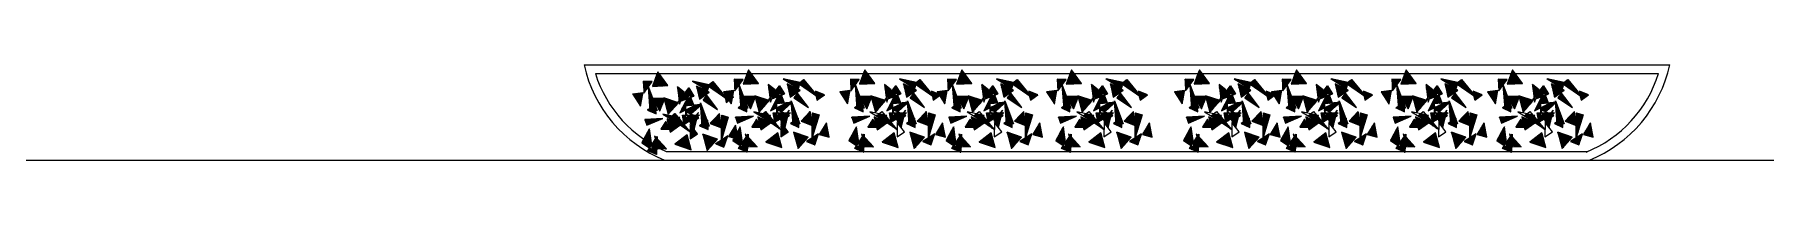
# Model space of a CAD drawing. Header units: millimetres. Extents: x 470 to 592, y 144 to 194.
# Drawn here: x 551.85 to 571.87, y 152.43 to 153.53 of the extents above; entities that cross this region are included whole.
import ezdxf

# ---------------------------------------------------------------- set-up
doc = ezdxf.new("R2010")
doc.units = ezdxf.units.MM
for name, color, linetype in [('PAREDE', 7, 'Continuous'), ('PORTA', 3, 'Continuous'), ('VEGET', 3, 'Continuous')]:
    doc.layers.add(name, color=color, linetype=linetype)
pattern_1 = [(45, (113.5061227, -592.813931), (-0.0008838834765, 0.0008838834765), [])]
pattern_2 = [(45, (114.5570466, -592.7891398), (-0.0008838834765, 0.0008838834765), [])]

# ---------------------------------------------------------------- blocks, each defined once
blk = doc.blocks.new('VGARB__2')
for points in [[(-39.6, 28.1), (-25.7, 37.1), (-35.2, 41)], [(-10.8, 26.1), (-15.9, 45), (-27.6, 31.8)], [(21.4, 37.7), (2.8, 44), (7.4, 26.9)], [(45.1, 28), (41.3, 42.6), (31.3, 43.1)], [(52.9, 45.1), (41.9, 28.6), (42.8, 49.5)], [(50.9, 19.9), (59.7, 36), (47.6, 44.1)], [(-48.7, 15.5), (-40.5, 28.8), (-51.9, 31.8)], [(-40.2, 6.2), (-32.3, 32.4), (-32.6, 3.9)], [(-7, 16.3), (-16.9, 20.7), (-16.4, 10)], [(-5.7, 0.9), (4.3, 12.2), (-0.8, 20.8)], [(3.8, 14.9), (4, 31.4), (-4.6, 25.7)], [(21.6, 2.2), (4.2, 23.3), (27.7, 7.2)], [(30.5, 8.4), (27.1, 23.6), (15.8, 15.5)], [(26.4, 20.6), (32, 11.3), (37.7, 20.3)], [(-30.1, 2.2), (-19.4, 13.5), (-32.3, 18.5)], [(-10.2, 17.2), (-8.1, -10.1), (-18.1, 16.6)], [(-9.2, -8.4), (9.1, -6.7), (9.1, 7.9)], [(12.9, 3.9), (-7, 3.9), (10.9, 14.8)], [(9.2, 0.3), (2.7, 14.4), (-6.2, 6.6)], [(15.9, 1.5), (-0.6, -6.7), (4.7, -20.3)], [(17.6, 13.6), (15.8, 6.8), (35.4, 2.7)], [(34.2, -16), (29.1, 3), (17.4, -10.3)], [(56.4, 9), (54.1, 15.6), (35.6, 7.7)], [(53.2, -1.8), (43.3, 2.6), (43.9, -8.1)], [(-36, -21.4), (-37.8, -10.7), (-46.4, -17)], [(-22.4, -34.8), (-39.8, -13.7), (-16.3, -29.7)], [(-15.3, -19), (-11.1, -13.4), (-27.9, -2.4)], [(-3.5, -29.6), (-6.9, -14.4), (-18.3, -22.4)], [(-0.3, -18), (18.2, -10.8), (5.5, -27.4)], [(16, -8.5), (10.7, -22.6), (18.5, -28.8)], [(39.1, -0.8), (33.2, -15.2), (47.1, -15.2)], [(50, -0.9), (52.2, -28.2), (42.1, -1.5)], [(61.3, -6.4), (58.5, -21.8), (70.2, -20.4)], [(-16.4, -24.4), (-18.3, -31.1), (1.3, -35.3)], [(29.8, -30.1), (41.4, -45.9), (47.5, -29.3)], [(57.3, -21.5), (47.7, -34.9), (57.9, -35.1)]]:
    blk.add_lwpolyline(points, close=True)

msp = doc.modelspace()

# ---------------------------------------------------------------- hatches: boundary and pattern name
at = {"layer": 'PORTA'}
h = msp.add_hatch(dxfattribs=at)
h.set_pattern_fill('ANSI31', color=256, scale=0.01, style=0)
h.set_pattern_definition(pattern_1)
h.paths.add_polyline_path([(559.072, 153.428), (559.052, 153.428), (558.998, 153.28), (559.175, 153.288)])
h.paths.add_polyline_path([(558.996, 153.336), (558.893, 153.339), (558.899, 153.203)])
h.paths.add_polyline_path([(558.888, 153.205), (558.771, 153.192), (558.86, 153.052)])
h.paths.add_polyline_path([(558.951, 153.269), (558.97, 153.025), (559.028, 153.064)])
h.paths.add_polyline_path([(559.035, 153.046), (559.028, 153.064), (558.97, 153.025), (558.972, 152.996), (559.037, 153.001)])
h.paths.add_polyline_path([(559.037, 153.001), (558.972, 152.996), (558.97, 153.025), (558.94, 153.006), (559.039, 152.962)])
h.paths.add_polyline_path([(559.136, 153.128), (559.133, 153.139), (559.001, 153.139), (559.081, 152.995)])
h.paths.add_polyline_path([(559.298, 153.09), (559.131, 153.147), (559.133, 153.139), (559.14, 153.139), (559.136, 153.128), (559.181, 152.958)])
h.paths.add_polyline_path([(559.366, 153.213), (559.287, 153.275), (559.307, 153.117), (559.351, 153.175)])
h.paths.add_polyline_path([(559.426, 153.19), (559.44, 153.153), (559.476, 153.167), (559.418, 153.262), (559.351, 153.175), (559.327, 153.109), (559.399, 153.137)])
h.paths.add_polyline_path([(559.44, 153.153), (559.399, 153.137), (559.314, 152.972), (559.382, 153.006), (559.382, 153.055), (559.475, 153.063)])
h.paths.add_polyline_path([(559.555, 153.062), (559.554, 153.07), (559.475, 153.063), (559.479, 153.054), (559.382, 153.006), (559.382, 152.984), (559.44, 152.96)])
h.paths.add_polyline_path([(559.494, 152.938), (559.469, 152.948), (559.426, 152.948), (559.406, 152.93), (559.429, 152.879), (559.457, 152.896)])
h.paths.add_polyline_path([(559.51, 152.9), (559.446, 152.843), (559.434, 152.87), (559.429, 152.865), (559.479, 152.781), (559.48, 152.78)])
h.paths.add_polyline_path([(559.51, 152.9), (559.517, 152.928), (559.513, 152.93), (559.457, 152.896), (559.434, 152.87), (559.446, 152.843)])
h.paths.add_polyline_path([(559.406, 152.93), (559.382, 152.908), (559.382, 152.948), (559.344, 152.948), (559.363, 152.839), (559.429, 152.879)])
h.paths.add_polyline_path([(559.31, 152.901), (559.291, 152.924), (559.224, 152.938), (559.195, 152.915), (559.218, 152.899), (559.296, 152.852)])
h.paths.add_polyline_path([(559.31, 152.901), (559.296, 152.852), (559.218, 152.899), (559.431, 152.755)])
h.paths.add_polyline_path([(559.399, 152.719), (559.259, 152.61), (559.445, 152.548)])
h.paths.add_polyline_path([(559.167, 152.903), (559.186, 152.818), (559.208, 152.782), (559.195, 152.782), (559.201, 152.752), (559.315, 152.832)])
h.paths.add_polyline_path([(559.186, 152.818), (559.152, 152.874), (559.095, 152.784), (559.195, 152.782)])
h.paths.add_polyline_path([(559.116, 152.91), (558.909, 152.898), (558.932, 152.832)])
h.paths.add_polyline_path([(558.963, 152.789), (558.898, 152.67, 0.018275), (558.988, 152.613)])
h.paths.add_polyline_path([(558.988, 152.613, -0.018275), (558.898, 152.67), (558.875, 152.627), (558.964, 152.568), (558.989, 152.605)])
h.paths.add_polyline_path([(559.048, 152.579, -0.011023), (558.992, 152.61), (558.989, 152.605), (558.997, 152.546), (558.964, 152.568), (558.943, 152.536), (559.045, 152.492)])
h.paths.add_polyline_path([(559.052, 152.674), (559.049, 152.602), (559.056, 152.575, 0.005803), (559.086, 152.56), (559.159, 152.556)])
h.paths.add_polyline_path([(559.032, 152.669), (558.992, 152.61, 0.011023), (559.048, 152.579), (559.049, 152.602)])
h.paths.add_polyline_path([(559.052, 152.674), (559.042, 152.685), (559.032, 152.669), (559.049, 152.602)])
h.paths.add_polyline_path([(559.748, 152.67), (559.581, 152.726), (559.631, 152.537)])
h.paths.add_polyline_path([(559.868, 152.706), (559.73, 152.617), (559.824, 152.577)])
h.paths.add_polyline_path([(559.96, 152.832), (559.878, 152.7), (559.992, 152.67)])
h.paths.add_polyline_path([(559.875, 152.925), (559.799, 152.948), (559.796, 152.663)])
h.paths.add_polyline_path([(559.774, 152.965), (559.666, 152.853), (559.796, 152.803)])
h.paths.add_polyline_path([(559.637, 152.864), (559.63, 152.883), (559.572, 152.844), (559.574, 152.815), (559.64, 152.82)])
h.paths.add_polyline_path([(559.64, 152.82), (559.574, 152.815), (559.572, 152.844), (559.542, 152.824), (559.641, 152.781)])
h.paths.add_polyline_path([(559.561, 153.067), (559.555, 153.062), (559.572, 152.844), (559.63, 152.883)])
h.paths.add_polyline_path([(559.625, 153.177), (559.583, 153.121), (559.751, 153.011)])
h.paths.add_polyline_path([(559.655, 153.211), (559.507, 153.283), (559.542, 153.131)])
h.paths.add_polyline_path([(559.635, 153.285), (559.653, 153.299), (559.459, 153.34), (559.636, 153.231), (559.649, 153.276)])
h.paths.add_polyline_path([(559.697, 153.335), (559.653, 153.299), (559.655, 153.299), (559.649, 153.276), (559.842, 153.144), (559.839, 153.163)])
h.paths.add_polyline_path([(559.832, 153.201), (559.839, 153.163), (559.871, 153.124), (559.842, 153.144), (559.851, 153.094), (559.937, 153.158)])
h = msp.add_hatch(dxfattribs=at)
h.set_pattern_fill('ANSI31', color=256, scale=0.01, style=0)
h.set_pattern_definition(pattern_2)
h.paths.add_polyline_path([(560.123, 153.452), (560.103, 153.452), (560.049, 153.305), (560.225, 153.313)])
h.paths.add_polyline_path([(560.047, 153.361), (559.944, 153.364), (559.95, 153.227)])
h.paths.add_polyline_path([(559.939, 153.23), (559.822, 153.217), (559.91, 153.077)])
h.paths.add_polyline_path([(560.002, 153.294), (560.021, 153.05), (560.079, 153.089)])
h.paths.add_polyline_path([(560.086, 153.07), (560.079, 153.089), (560.021, 153.05), (560.023, 153.021), (560.088, 153.026)])
h.paths.add_polyline_path([(560.088, 153.026), (560.023, 153.021), (560.021, 153.05), (559.991, 153.03), (560.09, 152.987)])
h.paths.add_polyline_path([(560.187, 153.153), (560.184, 153.164), (560.052, 153.164), (560.132, 153.02)])
h.paths.add_polyline_path([(560.349, 153.115), (560.182, 153.172), (560.184, 153.164), (560.191, 153.164), (560.187, 153.153), (560.232, 152.982)])
h.paths.add_polyline_path([(560.417, 153.238), (560.338, 153.3), (560.358, 153.142), (560.402, 153.199)])
h.paths.add_polyline_path([(560.477, 153.215), (560.491, 153.178), (560.526, 153.192), (560.469, 153.287), (560.402, 153.199), (560.378, 153.134), (560.45, 153.162)])
h.paths.add_polyline_path([(560.491, 153.178), (560.45, 153.162), (560.365, 152.997), (560.433, 153.031), (560.433, 153.08), (560.526, 153.088)])
h.paths.add_polyline_path([(560.606, 153.087), (560.605, 153.095), (560.526, 153.088), (560.53, 153.079), (560.433, 153.031), (560.433, 153.009), (560.491, 152.985)])
h.paths.add_polyline_path([(560.545, 152.963), (560.52, 152.973), (560.477, 152.973), (560.457, 152.955), (560.48, 152.904), (560.508, 152.921)])
h.paths.add_polyline_path([(560.561, 152.925), (560.497, 152.868), (560.485, 152.895), (560.48, 152.89), (560.53, 152.806), (560.531, 152.804)])
h.paths.add_polyline_path([(560.561, 152.925), (560.568, 152.953), (560.564, 152.955), (560.508, 152.921), (560.485, 152.895), (560.497, 152.868)])
h.paths.add_polyline_path([(560.457, 152.955), (560.433, 152.933), (560.433, 152.973), (560.395, 152.973), (560.414, 152.864), (560.48, 152.904)])
h.paths.add_polyline_path([(560.361, 152.926), (560.342, 152.949), (560.275, 152.963), (560.246, 152.94), (560.269, 152.924), (560.347, 152.876)])
h.paths.add_polyline_path([(560.361, 152.926), (560.347, 152.876), (560.269, 152.924), (560.482, 152.779)])
h.paths.add_polyline_path([(560.45, 152.743), (560.31, 152.635), (560.496, 152.572)])
h.paths.add_polyline_path([(560.218, 152.928), (560.237, 152.843), (560.259, 152.806), (560.246, 152.807), (560.252, 152.777), (560.366, 152.857)])
h.paths.add_polyline_path([(560.237, 152.843), (560.203, 152.899), (560.146, 152.809), (560.246, 152.807)])
h.paths.add_polyline_path([(560.167, 152.935), (559.959, 152.922), (559.983, 152.857)])
h.paths.add_polyline_path([(560.014, 152.813), (559.949, 152.694, 0.018275), (560.039, 152.638)])
h.paths.add_polyline_path([(560.039, 152.638, -0.018275), (559.949, 152.694), (559.926, 152.652), (560.015, 152.593), (560.04, 152.63)])
h.paths.add_polyline_path([(560.099, 152.604, -0.011023), (560.043, 152.635), (560.04, 152.63), (560.048, 152.571), (560.015, 152.593), (559.994, 152.561), (560.095, 152.517)])
h.paths.add_polyline_path([(560.103, 152.699), (560.1, 152.626), (560.107, 152.6, 0.005803), (560.137, 152.585), (560.21, 152.581)])
h.paths.add_polyline_path([(560.082, 152.694), (560.043, 152.635, 0.011023), (560.099, 152.604), (560.1, 152.626)])
h.paths.add_polyline_path([(560.103, 152.699), (560.093, 152.71), (560.082, 152.694), (560.1, 152.626)])
h.paths.add_polyline_path([(560.799, 152.694), (560.631, 152.751), (560.682, 152.562)])
h.paths.add_polyline_path([(560.919, 152.731), (560.781, 152.642), (560.875, 152.602)])
h.paths.add_polyline_path([(561.011, 152.857), (560.929, 152.724), (561.043, 152.694)])
h.paths.add_polyline_path([(560.926, 152.95), (560.85, 152.973), (560.847, 152.688)])
h.paths.add_polyline_path([(560.824, 152.99), (560.717, 152.877), (560.847, 152.827)])
h.paths.add_polyline_path([(560.688, 152.889), (560.681, 152.908), (560.623, 152.869), (560.625, 152.84), (560.69, 152.845)])
h.paths.add_polyline_path([(560.69, 152.845), (560.625, 152.84), (560.623, 152.869), (560.593, 152.849), (560.692, 152.805)])
h.paths.add_polyline_path([(560.612, 153.092), (560.606, 153.087), (560.623, 152.869), (560.681, 152.908)])
h.paths.add_polyline_path([(560.676, 153.202), (560.634, 153.146), (560.802, 153.036)])
h.paths.add_polyline_path([(560.706, 153.236), (560.558, 153.308), (560.593, 153.156)])
h.paths.add_polyline_path([(560.686, 153.31), (560.704, 153.324), (560.51, 153.365), (560.687, 153.256), (560.7, 153.301)])
h.paths.add_polyline_path([(560.748, 153.36), (560.704, 153.324), (560.706, 153.323), (560.7, 153.301), (560.893, 153.169), (560.89, 153.188)])
h.paths.add_polyline_path([(560.883, 153.226), (560.89, 153.188), (560.922, 153.149), (560.893, 153.169), (560.902, 153.119), (560.988, 153.182)])
h = msp.add_hatch(dxfattribs=at)
h.set_pattern_fill('ANSI31', color=256, scale=0.01, style=0)
h.set_pattern_definition([(45, (115.9008189, -592.7891398), (-0.0008838834765, 0.0008838834765), [])])
h.paths.add_polyline_path([(561.467, 153.452), (561.446, 153.452), (561.392, 153.305), (561.569, 153.313)])
h.paths.add_polyline_path([(561.39, 153.361), (561.288, 153.364), (561.294, 153.227)])
h.paths.add_polyline_path([(561.282, 153.23), (561.165, 153.217), (561.254, 153.077)])
h.paths.add_polyline_path([(561.345, 153.294), (561.365, 153.05), (561.423, 153.089)])
h.paths.add_polyline_path([(561.43, 153.07), (561.423, 153.089), (561.365, 153.05), (561.367, 153.021), (561.432, 153.026)])
h.paths.add_polyline_path([(561.432, 153.026), (561.367, 153.021), (561.365, 153.05), (561.335, 153.03), (561.434, 152.987)])
h.paths.add_polyline_path([(561.53, 153.153), (561.528, 153.164), (561.396, 153.164), (561.476, 153.02)])
h.paths.add_polyline_path([(561.693, 153.115), (561.525, 153.172), (561.528, 153.164), (561.535, 153.164), (561.53, 153.153), (561.576, 152.982)])
h.paths.add_polyline_path([(561.76, 153.238), (561.682, 153.3), (561.702, 153.142), (561.746, 153.199)])
h.paths.add_polyline_path([(561.821, 153.215), (561.835, 153.178), (561.87, 153.192), (561.813, 153.287), (561.746, 153.199), (561.722, 153.134), (561.793, 153.162)])
h.paths.add_polyline_path([(561.835, 153.178), (561.793, 153.162), (561.709, 152.997), (561.776, 153.031), (561.776, 153.08), (561.87, 153.088)])
h.paths.add_polyline_path([(561.95, 153.087), (561.949, 153.095), (561.87, 153.088), (561.874, 153.079), (561.776, 153.031), (561.776, 153.009), (561.835, 152.985)])
h.paths.add_polyline_path([(561.889, 152.963), (561.864, 152.973), (561.821, 152.973), (561.801, 152.955), (561.824, 152.904), (561.852, 152.921)])
h.paths.add_polyline_path([(561.905, 152.925), (561.841, 152.868), (561.828, 152.895), (561.824, 152.89), (561.874, 152.806), (561.875, 152.804)])
h.paths.add_polyline_path([(561.905, 152.925), (561.912, 152.953), (561.908, 152.955), (561.852, 152.921), (561.828, 152.895), (561.841, 152.868)])
h.paths.add_polyline_path([(561.801, 152.955), (561.776, 152.933), (561.776, 152.973), (561.738, 152.973), (561.758, 152.864), (561.824, 152.904)])
h.paths.add_polyline_path([(561.705, 152.926), (561.686, 152.949), (561.618, 152.963), (561.59, 152.94), (561.613, 152.924), (561.691, 152.876)])
h.paths.add_polyline_path([(561.705, 152.926), (561.691, 152.876), (561.613, 152.924), (561.826, 152.779)])
h.paths.add_polyline_path([(561.794, 152.743), (561.653, 152.635), (561.839, 152.572)])
h.paths.add_polyline_path([(561.562, 152.928), (561.581, 152.843), (561.603, 152.806), (561.589, 152.807), (561.596, 152.777), (561.71, 152.857)])
h.paths.add_polyline_path([(561.581, 152.843), (561.547, 152.899), (561.49, 152.809), (561.589, 152.807)])
h.paths.add_polyline_path([(561.511, 152.935), (561.303, 152.922), (561.327, 152.857)])
h.paths.add_polyline_path([(561.358, 152.813), (561.293, 152.694, 0.018275), (561.382, 152.638)])
h.paths.add_polyline_path([(561.382, 152.638, -0.018275), (561.293, 152.694), (561.27, 152.652), (561.359, 152.593), (561.384, 152.63)])
h.paths.add_polyline_path([(561.443, 152.604, -0.011023), (561.387, 152.635), (561.384, 152.63), (561.392, 152.571), (561.359, 152.593), (561.338, 152.561), (561.439, 152.517)])
h.paths.add_polyline_path([(561.447, 152.699), (561.444, 152.626), (561.451, 152.6, 0.005803), (561.481, 152.585), (561.554, 152.581)])
h.paths.add_polyline_path([(561.426, 152.694), (561.387, 152.635, 0.011023), (561.443, 152.604), (561.444, 152.626)])
h.paths.add_polyline_path([(561.447, 152.699), (561.437, 152.71), (561.426, 152.694), (561.444, 152.626)])
h.paths.add_polyline_path([(562.143, 152.694), (561.975, 152.751), (562.026, 152.562)])
h.paths.add_polyline_path([(562.263, 152.731), (562.124, 152.642), (562.219, 152.602)])
h.paths.add_polyline_path([(562.354, 152.857), (562.273, 152.724), (562.387, 152.694)])
h.paths.add_polyline_path([(562.27, 152.95), (562.194, 152.973), (562.191, 152.688)])
h.paths.add_polyline_path([(562.168, 152.99), (562.061, 152.877), (562.191, 152.827)])
h.paths.add_polyline_path([(562.032, 152.889), (562.025, 152.908), (561.967, 152.869), (561.969, 152.84), (562.034, 152.845)])
h.paths.add_polyline_path([(562.034, 152.845), (561.969, 152.84), (561.967, 152.869), (561.937, 152.849), (562.036, 152.805)])
h.paths.add_polyline_path([(561.955, 153.092), (561.95, 153.087), (561.967, 152.869), (562.025, 152.908)])
h.paths.add_polyline_path([(562.02, 153.202), (561.978, 153.146), (562.146, 153.036)])
h.paths.add_polyline_path([(562.05, 153.236), (561.902, 153.308), (561.936, 153.156)])
h.paths.add_polyline_path([(562.03, 153.31), (562.047, 153.324), (561.854, 153.365), (562.031, 153.256), (562.043, 153.301)])
h.paths.add_polyline_path([(562.091, 153.36), (562.047, 153.324), (562.05, 153.323), (562.043, 153.301), (562.237, 153.169), (562.234, 153.188)])
h.paths.add_polyline_path([(562.227, 153.226), (562.234, 153.188), (562.266, 153.149), (562.237, 153.169), (562.246, 153.119), (562.331, 153.182)])
h = msp.add_hatch(dxfattribs=at)
h.set_pattern_fill('ANSI31', color=256, scale=0.01, style=0)
h.set_pattern_definition([(45, (117.0242939, -592.7891398), (-0.0008838834765, 0.0008838834765), [])])
h.paths.add_polyline_path([(562.59, 153.452), (562.57, 153.452), (562.516, 153.305), (562.693, 153.313)])
h.paths.add_polyline_path([(562.514, 153.361), (562.412, 153.364), (562.417, 153.227)])
h.paths.add_polyline_path([(562.406, 153.23), (562.289, 153.217), (562.378, 153.077)])
h.paths.add_polyline_path([(562.469, 153.294), (562.488, 153.05), (562.546, 153.089)])
h.paths.add_polyline_path([(562.553, 153.07), (562.546, 153.089), (562.488, 153.05), (562.49, 153.021), (562.555, 153.026)])
h.paths.add_polyline_path([(562.555, 153.026), (562.49, 153.021), (562.488, 153.05), (562.458, 153.03), (562.557, 152.987)])
h.paths.add_polyline_path([(562.654, 153.153), (562.651, 153.164), (562.52, 153.164), (562.599, 153.02)])
h.paths.add_polyline_path([(562.817, 153.115), (562.649, 153.172), (562.651, 153.164), (562.658, 153.164), (562.654, 153.153), (562.7, 152.982)])
h.paths.add_polyline_path([(562.884, 153.238), (562.805, 153.3), (562.825, 153.142), (562.869, 153.199)])
h.paths.add_polyline_path([(562.944, 153.215), (562.958, 153.178), (562.994, 153.192), (562.936, 153.287), (562.869, 153.199), (562.845, 153.134), (562.917, 153.162)])
h.paths.add_polyline_path([(562.958, 153.178), (562.917, 153.162), (562.832, 152.997), (562.9, 153.031), (562.9, 153.08), (562.993, 153.088)])
h.paths.add_polyline_path([(563.073, 153.087), (563.073, 153.095), (562.993, 153.088), (562.997, 153.079), (562.9, 153.031), (562.9, 153.009), (562.958, 152.985)])
h.paths.add_polyline_path([(563.012, 152.963), (562.988, 152.973), (562.944, 152.973), (562.924, 152.955), (562.947, 152.904), (562.975, 152.921)])
h.paths.add_polyline_path([(563.029, 152.925), (562.964, 152.868), (562.952, 152.895), (562.948, 152.89), (562.997, 152.806), (562.998, 152.804)])
h.paths.add_polyline_path([(563.029, 152.925), (563.036, 152.953), (563.031, 152.955), (562.975, 152.921), (562.952, 152.895), (562.964, 152.868)])
h.paths.add_polyline_path([(562.924, 152.955), (562.9, 152.933), (562.9, 152.973), (562.862, 152.973), (562.881, 152.864), (562.947, 152.904)])
h.paths.add_polyline_path([(562.828, 152.926), (562.809, 152.949), (562.742, 152.963), (562.714, 152.94), (562.737, 152.924), (562.814, 152.876)])
h.paths.add_polyline_path([(562.828, 152.926), (562.814, 152.876), (562.737, 152.924), (562.949, 152.779)])
h.paths.add_polyline_path([(562.917, 152.743), (562.777, 152.635), (562.963, 152.572)])
h.paths.add_polyline_path([(562.685, 152.928), (562.705, 152.843), (562.726, 152.806), (562.713, 152.807), (562.72, 152.777), (562.833, 152.857)])
h.paths.add_polyline_path([(562.705, 152.843), (562.671, 152.899), (562.614, 152.809), (562.713, 152.807)])
h.paths.add_polyline_path([(562.634, 152.935), (562.427, 152.922), (562.45, 152.857)])
h.paths.add_polyline_path([(562.481, 152.813), (562.417, 152.694, 0.018275), (562.506, 152.638)])
h.paths.add_polyline_path([(562.506, 152.638, -0.018275), (562.417, 152.694), (562.393, 152.652), (562.482, 152.593), (562.507, 152.63)])
h.paths.add_polyline_path([(562.566, 152.604, -0.011023), (562.51, 152.635), (562.507, 152.63), (562.515, 152.571), (562.482, 152.593), (562.461, 152.561), (562.563, 152.517)])
h.paths.add_polyline_path([(562.57, 152.699), (562.567, 152.626), (562.574, 152.6, 0.005803), (562.604, 152.585), (562.677, 152.581)])
h.paths.add_polyline_path([(562.55, 152.694), (562.51, 152.635, 0.011023), (562.566, 152.604), (562.567, 152.626)])
h.paths.add_polyline_path([(562.57, 152.699), (562.56, 152.71), (562.55, 152.694), (562.567, 152.626)])
h.paths.add_polyline_path([(563.266, 152.694), (563.099, 152.751), (563.149, 152.562)])
h.paths.add_polyline_path([(563.386, 152.731), (563.248, 152.642), (563.342, 152.602)])
h.paths.add_polyline_path([(563.478, 152.857), (563.396, 152.724), (563.51, 152.694)])
h.paths.add_polyline_path([(563.393, 152.95), (563.317, 152.973), (563.314, 152.688)])
h.paths.add_polyline_path([(563.292, 152.99), (563.185, 152.877), (563.314, 152.827)])
h.paths.add_polyline_path([(563.156, 152.889), (563.148, 152.908), (563.09, 152.869), (563.093, 152.84), (563.158, 152.845)])
h.paths.add_polyline_path([(563.158, 152.845), (563.093, 152.84), (563.09, 152.869), (563.061, 152.849), (563.16, 152.805)])
h.paths.add_polyline_path([(563.079, 153.092), (563.073, 153.087), (563.09, 152.869), (563.148, 152.908)])
h.paths.add_polyline_path([(563.144, 153.202), (563.102, 153.146), (563.269, 153.036)])
h.paths.add_polyline_path([(563.173, 153.236), (563.026, 153.308), (563.06, 153.156)])
h.paths.add_polyline_path([(563.154, 153.31), (563.171, 153.324), (562.977, 153.365), (563.155, 153.256), (563.167, 153.301)])
h.paths.add_polyline_path([(563.215, 153.36), (563.171, 153.324), (563.173, 153.323), (563.167, 153.301), (563.36, 153.169), (563.357, 153.188)])
h.paths.add_polyline_path([(563.351, 153.226), (563.357, 153.188), (563.389, 153.149), (563.36, 153.169), (563.369, 153.119), (563.455, 153.182)])
h = msp.add_hatch(dxfattribs=at)
h.set_pattern_fill('ANSI31', color=256, scale=0.01, style=0)
h.set_pattern_definition([(45, (118.292733, -592.7891398), (-0.0008838834765, 0.0008838834765), [])])
h.paths.add_polyline_path([(563.859, 153.452), (563.838, 153.452), (563.784, 153.305), (563.961, 153.313)])
h.paths.add_polyline_path([(563.782, 153.361), (563.68, 153.364), (563.686, 153.227)])
h.paths.add_polyline_path([(563.674, 153.23), (563.557, 153.217), (563.646, 153.077)])
h.paths.add_polyline_path([(563.737, 153.294), (563.756, 153.05), (563.815, 153.089)])
h.paths.add_polyline_path([(563.822, 153.07), (563.815, 153.089), (563.756, 153.05), (563.759, 153.021), (563.824, 153.026)])
h.paths.add_polyline_path([(563.824, 153.026), (563.759, 153.021), (563.756, 153.05), (563.727, 153.03), (563.826, 152.987)])
h.paths.add_polyline_path([(563.922, 153.153), (563.919, 153.164), (563.788, 153.164), (563.868, 153.02)])
h.paths.add_polyline_path([(564.085, 153.115), (563.917, 153.172), (563.919, 153.164), (563.927, 153.164), (563.922, 153.153), (563.968, 152.982)])
h.paths.add_polyline_path([(564.152, 153.238), (564.074, 153.3), (564.094, 153.142), (564.138, 153.199)])
h.paths.add_polyline_path([(564.212, 153.215), (564.227, 153.178), (564.262, 153.192), (564.205, 153.287), (564.138, 153.199), (564.113, 153.134), (564.185, 153.162)])
h.paths.add_polyline_path([(564.227, 153.178), (564.185, 153.162), (564.101, 152.997), (564.168, 153.031), (564.168, 153.08), (564.262, 153.088)])
h.paths.add_polyline_path([(564.342, 153.087), (564.341, 153.095), (564.262, 153.088), (564.265, 153.079), (564.168, 153.031), (564.168, 153.009), (564.227, 152.985)])
h.paths.add_polyline_path([(564.281, 152.963), (564.256, 152.973), (564.213, 152.973), (564.193, 152.955), (564.216, 152.904), (564.244, 152.921)])
h.paths.add_polyline_path([(564.297, 152.925), (564.233, 152.868), (564.22, 152.895), (564.216, 152.89), (564.266, 152.806), (564.267, 152.804)])
h.paths.add_polyline_path([(564.297, 152.925), (564.304, 152.953), (564.3, 152.955), (564.244, 152.921), (564.22, 152.895), (564.233, 152.868)])
h.paths.add_polyline_path([(564.193, 152.955), (564.168, 152.933), (564.168, 152.973), (564.13, 152.973), (564.15, 152.864), (564.216, 152.904)])
h.paths.add_polyline_path([(564.096, 152.926), (564.078, 152.949), (564.01, 152.963), (563.982, 152.94), (564.005, 152.924), (564.083, 152.876)])
h.paths.add_polyline_path([(564.096, 152.926), (564.083, 152.876), (564.005, 152.924), (564.218, 152.779)])
h.paths.add_polyline_path([(564.186, 152.743), (564.045, 152.635), (564.231, 152.572)])
h.paths.add_polyline_path([(563.954, 152.928), (563.973, 152.843), (563.995, 152.806), (563.981, 152.807), (563.988, 152.777), (564.101, 152.857)])
h.paths.add_polyline_path([(563.973, 152.843), (563.939, 152.899), (563.882, 152.809), (563.981, 152.807)])
h.paths.add_polyline_path([(563.903, 152.935), (563.695, 152.922), (563.719, 152.857)])
h.paths.add_polyline_path([(563.75, 152.813), (563.685, 152.694, 0.018275), (563.774, 152.638)])
h.paths.add_polyline_path([(563.774, 152.638, -0.018275), (563.685, 152.694), (563.662, 152.652), (563.751, 152.593), (563.775, 152.63)])
h.paths.add_polyline_path([(563.835, 152.604, -0.011023), (563.779, 152.635), (563.775, 152.63), (563.784, 152.571), (563.751, 152.593), (563.73, 152.561), (563.831, 152.517)])
h.paths.add_polyline_path([(563.839, 152.699), (563.836, 152.626), (563.843, 152.6, 0.005803), (563.873, 152.585), (563.946, 152.581)])
h.paths.add_polyline_path([(563.818, 152.694), (563.779, 152.635, 0.011023), (563.835, 152.604), (563.836, 152.626)])
h.paths.add_polyline_path([(563.839, 152.699), (563.829, 152.71), (563.818, 152.694), (563.836, 152.626)])
h.paths.add_polyline_path([(564.535, 152.694), (564.367, 152.751), (564.418, 152.562)])
h.paths.add_polyline_path([(564.655, 152.731), (564.516, 152.642), (564.611, 152.602)])
h.paths.add_polyline_path([(564.746, 152.857), (564.664, 152.724), (564.778, 152.694)])
h.paths.add_polyline_path([(564.662, 152.95), (564.585, 152.973), (564.583, 152.688)])
h.paths.add_polyline_path([(564.56, 152.99), (564.453, 152.877), (564.583, 152.827)])
h.paths.add_polyline_path([(564.424, 152.889), (564.417, 152.908), (564.359, 152.869), (564.361, 152.84), (564.426, 152.845)])
h.paths.add_polyline_path([(564.426, 152.845), (564.361, 152.84), (564.359, 152.869), (564.329, 152.849), (564.428, 152.805)])
h.paths.add_polyline_path([(564.347, 153.092), (564.342, 153.087), (564.359, 152.869), (564.417, 152.908)])
h.paths.add_polyline_path([(564.412, 153.202), (564.37, 153.146), (564.538, 153.036)])
h.paths.add_polyline_path([(564.442, 153.236), (564.294, 153.308), (564.328, 153.156)])
h.paths.add_polyline_path([(564.422, 153.31), (564.439, 153.324), (564.246, 153.365), (564.423, 153.256), (564.435, 153.301)])
h.paths.add_polyline_path([(564.483, 153.36), (564.439, 153.324), (564.442, 153.323), (564.435, 153.301), (564.629, 153.169), (564.626, 153.188)])
h.paths.add_polyline_path([(564.619, 153.226), (564.626, 153.188), (564.658, 153.149), (564.629, 153.169), (564.637, 153.119), (564.723, 153.182)])
h = msp.add_hatch(dxfattribs=at)
h.set_pattern_fill('ANSI31', color=256, scale=0.01, style=0)
h.set_pattern_definition([(45, (119.7702748, -592.7891398), (-0.0008838834765, 0.0008838834765), [])])
h.paths.add_polyline_path([(565.336, 153.452), (565.316, 153.452), (565.262, 153.305), (565.439, 153.313)])
h.paths.add_polyline_path([(565.26, 153.361), (565.157, 153.364), (565.163, 153.227)])
h.paths.add_polyline_path([(565.152, 153.23), (565.035, 153.217), (565.124, 153.077)])
h.paths.add_polyline_path([(565.215, 153.294), (565.234, 153.05), (565.292, 153.089)])
h.paths.add_polyline_path([(565.299, 153.07), (565.292, 153.089), (565.234, 153.05), (565.236, 153.021), (565.301, 153.026)])
h.paths.add_polyline_path([(565.301, 153.026), (565.236, 153.021), (565.234, 153.05), (565.204, 153.03), (565.303, 152.987)])
h.paths.add_polyline_path([(565.4, 153.153), (565.397, 153.164), (565.265, 153.164), (565.345, 153.02)])
h.paths.add_polyline_path([(565.563, 153.115), (565.395, 153.172), (565.397, 153.164), (565.404, 153.164), (565.4, 153.153), (565.446, 152.982)])
h.paths.add_polyline_path([(565.63, 153.238), (565.551, 153.3), (565.571, 153.142), (565.615, 153.199)])
h.paths.add_polyline_path([(565.69, 153.215), (565.704, 153.178), (565.74, 153.192), (565.682, 153.287), (565.615, 153.199), (565.591, 153.134), (565.663, 153.162)])
h.paths.add_polyline_path([(565.704, 153.178), (565.663, 153.162), (565.578, 152.997), (565.646, 153.031), (565.646, 153.08), (565.739, 153.088)])
h.paths.add_polyline_path([(565.819, 153.087), (565.819, 153.095), (565.739, 153.088), (565.743, 153.079), (565.646, 153.031), (565.646, 153.009), (565.704, 152.985)])
h.paths.add_polyline_path([(565.758, 152.963), (565.734, 152.973), (565.69, 152.973), (565.67, 152.955), (565.693, 152.904), (565.721, 152.921)])
h.paths.add_polyline_path([(565.775, 152.925), (565.71, 152.868), (565.698, 152.895), (565.694, 152.89), (565.743, 152.806), (565.744, 152.804)])
h.paths.add_polyline_path([(565.775, 152.925), (565.782, 152.953), (565.777, 152.955), (565.721, 152.921), (565.698, 152.895), (565.71, 152.868)])
h.paths.add_polyline_path([(565.67, 152.955), (565.646, 152.933), (565.646, 152.973), (565.608, 152.973), (565.627, 152.864), (565.693, 152.904)])
h.paths.add_polyline_path([(565.574, 152.926), (565.555, 152.949), (565.488, 152.963), (565.46, 152.94), (565.483, 152.924), (565.56, 152.876)])
h.paths.add_polyline_path([(565.574, 152.926), (565.56, 152.876), (565.483, 152.924), (565.695, 152.779)])
h.paths.add_polyline_path([(565.663, 152.743), (565.523, 152.635), (565.709, 152.572)])
h.paths.add_polyline_path([(565.431, 152.928), (565.451, 152.843), (565.472, 152.806), (565.459, 152.807), (565.466, 152.777), (565.579, 152.857)])
h.paths.add_polyline_path([(565.451, 152.843), (565.417, 152.899), (565.36, 152.809), (565.459, 152.807)])
h.paths.add_polyline_path([(565.38, 152.935), (565.173, 152.922), (565.196, 152.857)])
h.paths.add_polyline_path([(565.227, 152.813), (565.163, 152.694, 0.018275), (565.252, 152.638)])
h.paths.add_polyline_path([(565.252, 152.638, -0.018275), (565.163, 152.694), (565.139, 152.652), (565.228, 152.593), (565.253, 152.63)])
h.paths.add_polyline_path([(565.312, 152.604, -0.011023), (565.256, 152.635), (565.253, 152.63), (565.261, 152.571), (565.228, 152.593), (565.207, 152.561), (565.309, 152.517)])
h.paths.add_polyline_path([(565.316, 152.699), (565.313, 152.626), (565.32, 152.6, 0.005803), (565.35, 152.585), (565.423, 152.581)])
h.paths.add_polyline_path([(565.296, 152.694), (565.256, 152.635, 0.011023), (565.312, 152.604), (565.313, 152.626)])
h.paths.add_polyline_path([(565.316, 152.699), (565.306, 152.71), (565.296, 152.694), (565.313, 152.626)])
h.paths.add_polyline_path([(566.012, 152.694), (565.845, 152.751), (565.895, 152.562)])
h.paths.add_polyline_path([(566.132, 152.731), (565.994, 152.642), (566.088, 152.602)])
h.paths.add_polyline_path([(566.224, 152.857), (566.142, 152.724), (566.256, 152.694)])
h.paths.add_polyline_path([(566.139, 152.95), (566.063, 152.973), (566.06, 152.688)])
h.paths.add_polyline_path([(566.038, 152.99), (565.93, 152.877), (566.06, 152.827)])
h.paths.add_polyline_path([(565.901, 152.889), (565.894, 152.908), (565.836, 152.869), (565.839, 152.84), (565.904, 152.845)])
h.paths.add_polyline_path([(565.904, 152.845), (565.839, 152.84), (565.836, 152.869), (565.807, 152.849), (565.906, 152.805)])
h.paths.add_polyline_path([(565.825, 153.092), (565.819, 153.087), (565.836, 152.869), (565.894, 152.908)])
h.paths.add_polyline_path([(565.89, 153.202), (565.848, 153.146), (566.015, 153.036)])
h.paths.add_polyline_path([(565.919, 153.236), (565.771, 153.308), (565.806, 153.156)])
h.paths.add_polyline_path([(565.9, 153.31), (565.917, 153.324), (565.723, 153.365), (565.9, 153.256), (565.913, 153.301)])
h.paths.add_polyline_path([(565.961, 153.36), (565.917, 153.324), (565.919, 153.323), (565.913, 153.301), (566.106, 153.169), (566.103, 153.188)])
h.paths.add_polyline_path([(566.096, 153.226), (566.103, 153.188), (566.135, 153.149), (566.106, 153.169), (566.115, 153.119), (566.201, 153.182)])
h = msp.add_hatch(dxfattribs=at)
h.set_pattern_fill('ANSI31', color=256, scale=0.01, style=0)
h.set_pattern_definition([(45, (120.8937498, -592.7891398), (-0.0008838834765, 0.0008838834765), [])])
h.paths.add_polyline_path([(566.46, 153.452), (566.439, 153.452), (566.385, 153.305), (566.562, 153.313)])
h.paths.add_polyline_path([(566.383, 153.361), (566.281, 153.364), (566.287, 153.227)])
h.paths.add_polyline_path([(566.275, 153.23), (566.158, 153.217), (566.247, 153.077)])
h.paths.add_polyline_path([(566.338, 153.294), (566.357, 153.05), (566.416, 153.089)])
h.paths.add_polyline_path([(566.423, 153.07), (566.416, 153.089), (566.357, 153.05), (566.36, 153.021), (566.425, 153.026)])
h.paths.add_polyline_path([(566.425, 153.026), (566.36, 153.021), (566.357, 153.05), (566.328, 153.03), (566.427, 152.987)])
h.paths.add_polyline_path([(566.523, 153.153), (566.521, 153.164), (566.389, 153.164), (566.469, 153.02)])
h.paths.add_polyline_path([(566.686, 153.115), (566.518, 153.172), (566.521, 153.164), (566.528, 153.164), (566.523, 153.153), (566.569, 152.982)])
h.paths.add_polyline_path([(566.753, 153.238), (566.675, 153.3), (566.695, 153.142), (566.739, 153.199)])
h.paths.add_polyline_path([(566.813, 153.215), (566.828, 153.178), (566.863, 153.192), (566.806, 153.287), (566.739, 153.199), (566.714, 153.134), (566.786, 153.162)])
h.paths.add_polyline_path([(566.828, 153.178), (566.786, 153.162), (566.702, 152.997), (566.769, 153.031), (566.769, 153.08), (566.863, 153.088)])
h.paths.add_polyline_path([(566.943, 153.087), (566.942, 153.095), (566.863, 153.088), (566.866, 153.079), (566.769, 153.031), (566.769, 153.009), (566.828, 152.985)])
h.paths.add_polyline_path([(566.882, 152.963), (566.857, 152.973), (566.814, 152.973), (566.794, 152.955), (566.817, 152.904), (566.845, 152.921)])
h.paths.add_polyline_path([(566.898, 152.925), (566.834, 152.868), (566.821, 152.895), (566.817, 152.89), (566.867, 152.806), (566.868, 152.804)])
h.paths.add_polyline_path([(566.898, 152.925), (566.905, 152.953), (566.901, 152.955), (566.845, 152.921), (566.821, 152.895), (566.834, 152.868)])
h.paths.add_polyline_path([(566.794, 152.955), (566.769, 152.933), (566.769, 152.973), (566.731, 152.973), (566.751, 152.864), (566.817, 152.904)])
h.paths.add_polyline_path([(566.698, 152.926), (566.679, 152.949), (566.611, 152.963), (566.583, 152.94), (566.606, 152.924), (566.684, 152.876)])
h.paths.add_polyline_path([(566.698, 152.926), (566.684, 152.876), (566.606, 152.924), (566.819, 152.779)])
h.paths.add_polyline_path([(566.787, 152.743), (566.646, 152.635), (566.832, 152.572)])
h.paths.add_polyline_path([(566.555, 152.928), (566.574, 152.843), (566.596, 152.806), (566.582, 152.807), (566.589, 152.777), (566.703, 152.857)])
h.paths.add_polyline_path([(566.574, 152.843), (566.54, 152.899), (566.483, 152.809), (566.582, 152.807)])
h.paths.add_polyline_path([(566.504, 152.935), (566.296, 152.922), (566.32, 152.857)])
h.paths.add_polyline_path([(566.351, 152.813), (566.286, 152.694, 0.018275), (566.375, 152.638)])
h.paths.add_polyline_path([(566.375, 152.638, -0.018275), (566.286, 152.694), (566.263, 152.652), (566.352, 152.593), (566.376, 152.63)])
h.paths.add_polyline_path([(566.436, 152.604, -0.011023), (566.38, 152.635), (566.376, 152.63), (566.385, 152.571), (566.352, 152.593), (566.331, 152.561), (566.432, 152.517)])
h.paths.add_polyline_path([(566.44, 152.699), (566.437, 152.626), (566.444, 152.6, 0.005803), (566.474, 152.585), (566.547, 152.581)])
h.paths.add_polyline_path([(566.419, 152.694), (566.38, 152.635, 0.011023), (566.436, 152.604), (566.437, 152.626)])
h.paths.add_polyline_path([(566.44, 152.699), (566.43, 152.71), (566.419, 152.694), (566.437, 152.626)])
h.paths.add_polyline_path([(567.136, 152.694), (566.968, 152.751), (567.019, 152.562)])
h.paths.add_polyline_path([(567.256, 152.731), (567.117, 152.642), (567.212, 152.602)])
h.paths.add_polyline_path([(567.347, 152.857), (567.265, 152.724), (567.379, 152.694)])
h.paths.add_polyline_path([(567.263, 152.95), (567.187, 152.973), (567.184, 152.688)])
h.paths.add_polyline_path([(567.161, 152.99), (567.054, 152.877), (567.184, 152.827)])
h.paths.add_polyline_path([(567.025, 152.889), (567.018, 152.908), (566.96, 152.869), (566.962, 152.84), (567.027, 152.845)])
h.paths.add_polyline_path([(567.027, 152.845), (566.962, 152.84), (566.96, 152.869), (566.93, 152.849), (567.029, 152.805)])
h.paths.add_polyline_path([(566.948, 153.092), (566.943, 153.087), (566.96, 152.869), (567.018, 152.908)])
h.paths.add_polyline_path([(567.013, 153.202), (566.971, 153.146), (567.139, 153.036)])
h.paths.add_polyline_path([(567.043, 153.236), (566.895, 153.308), (566.929, 153.156)])
h.paths.add_polyline_path([(567.023, 153.31), (567.04, 153.324), (566.847, 153.365), (567.024, 153.256), (567.036, 153.301)])
h.paths.add_polyline_path([(567.084, 153.36), (567.04, 153.324), (567.043, 153.323), (567.036, 153.301), (567.23, 153.169), (567.227, 153.188)])
h.paths.add_polyline_path([(567.22, 153.226), (567.227, 153.188), (567.259, 153.149), (567.23, 153.169), (567.238, 153.119), (567.324, 153.182)])
h = msp.add_hatch(dxfattribs=at)
h.set_pattern_fill('ANSI31', color=256, scale=0.01, style=0)
h.set_pattern_definition([(45, (122.1621889, -592.7891398), (-0.0008838834765, 0.0008838834765), [])])
h.paths.add_polyline_path([(567.728, 153.452), (567.708, 153.452), (567.654, 153.305), (567.831, 153.313)])
h.paths.add_polyline_path([(567.652, 153.361), (567.549, 153.364), (567.555, 153.227)])
h.paths.add_polyline_path([(567.544, 153.23), (567.427, 153.217), (567.516, 153.077)])
h.paths.add_polyline_path([(567.607, 153.294), (567.626, 153.05), (567.684, 153.089)])
h.paths.add_polyline_path([(567.691, 153.07), (567.684, 153.089), (567.626, 153.05), (567.628, 153.021), (567.693, 153.026)])
h.paths.add_polyline_path([(567.693, 153.026), (567.628, 153.021), (567.626, 153.05), (567.596, 153.03), (567.695, 152.987)])
h.paths.add_polyline_path([(567.792, 153.153), (567.789, 153.164), (567.657, 153.164), (567.737, 153.02)])
h.paths.add_polyline_path([(567.955, 153.115), (567.787, 153.172), (567.789, 153.164), (567.796, 153.164), (567.792, 153.153), (567.838, 152.982)])
h.paths.add_polyline_path([(568.022, 153.238), (567.943, 153.3), (567.963, 153.142), (568.007, 153.199)])
h.paths.add_polyline_path([(568.082, 153.215), (568.096, 153.178), (568.132, 153.192), (568.074, 153.287), (568.007, 153.199), (567.983, 153.134), (568.055, 153.162)])
h.paths.add_polyline_path([(568.096, 153.178), (568.055, 153.162), (567.97, 152.997), (568.038, 153.031), (568.038, 153.08), (568.131, 153.088)])
h.paths.add_polyline_path([(568.211, 153.087), (568.211, 153.095), (568.131, 153.088), (568.135, 153.079), (568.038, 153.031), (568.038, 153.009), (568.096, 152.985)])
h.paths.add_polyline_path([(568.15, 152.963), (568.126, 152.973), (568.082, 152.973), (568.062, 152.955), (568.085, 152.904), (568.113, 152.921)])
h.paths.add_polyline_path([(568.167, 152.925), (568.102, 152.868), (568.09, 152.895), (568.086, 152.89), (568.135, 152.806), (568.136, 152.804)])
h.paths.add_polyline_path([(568.167, 152.925), (568.174, 152.953), (568.169, 152.955), (568.113, 152.921), (568.09, 152.895), (568.102, 152.868)])
h.paths.add_polyline_path([(568.062, 152.955), (568.038, 152.933), (568.038, 152.973), (568, 152.973), (568.019, 152.864), (568.085, 152.904)])
h.paths.add_polyline_path([(567.966, 152.926), (567.947, 152.949), (567.88, 152.963), (567.851, 152.94), (567.875, 152.924), (567.952, 152.876)])
h.paths.add_polyline_path([(567.966, 152.926), (567.952, 152.876), (567.875, 152.924), (568.087, 152.779)])
h.paths.add_polyline_path([(568.055, 152.743), (567.915, 152.635), (568.101, 152.572)])
h.paths.add_polyline_path([(567.823, 152.928), (567.843, 152.843), (567.864, 152.806), (567.851, 152.807), (567.857, 152.777), (567.971, 152.857)])
h.paths.add_polyline_path([(567.843, 152.843), (567.808, 152.899), (567.752, 152.809), (567.851, 152.807)])
h.paths.add_polyline_path([(567.772, 152.935), (567.565, 152.922), (567.588, 152.857)])
h.paths.add_polyline_path([(567.619, 152.813), (567.555, 152.694, 0.018275), (567.644, 152.638)])
h.paths.add_polyline_path([(567.644, 152.638, -0.018275), (567.555, 152.694), (567.531, 152.652), (567.62, 152.593), (567.645, 152.63)])
h.paths.add_polyline_path([(567.704, 152.604, -0.011023), (567.648, 152.635), (567.645, 152.63), (567.653, 152.571), (567.62, 152.593), (567.599, 152.561), (567.701, 152.517)])
h.paths.add_polyline_path([(567.708, 152.699), (567.705, 152.626), (567.712, 152.6, 0.005803), (567.742, 152.585), (567.815, 152.581)])
h.paths.add_polyline_path([(567.688, 152.694), (567.648, 152.635, 0.011023), (567.704, 152.604), (567.705, 152.626)])
h.paths.add_polyline_path([(567.708, 152.699), (567.698, 152.71), (567.688, 152.694), (567.705, 152.626)])
h.paths.add_polyline_path([(568.404, 152.694), (568.237, 152.751), (568.287, 152.562)])
h.paths.add_polyline_path([(568.524, 152.731), (568.386, 152.642), (568.48, 152.602)])
h.paths.add_polyline_path([(568.616, 152.857), (568.534, 152.724), (568.648, 152.694)])
h.paths.add_polyline_path([(568.531, 152.95), (568.455, 152.973), (568.452, 152.688)])
h.paths.add_polyline_path([(568.43, 152.99), (568.322, 152.877), (568.452, 152.827)])
h.paths.add_polyline_path([(568.293, 152.889), (568.286, 152.908), (568.228, 152.869), (568.23, 152.84), (568.296, 152.845)])
h.paths.add_polyline_path([(568.296, 152.845), (568.23, 152.84), (568.228, 152.869), (568.198, 152.849), (568.298, 152.805)])
h.paths.add_polyline_path([(568.217, 153.092), (568.211, 153.087), (568.228, 152.869), (568.286, 152.908)])
h.paths.add_polyline_path([(568.281, 153.202), (568.24, 153.146), (568.407, 153.036)])
h.paths.add_polyline_path([(568.311, 153.236), (568.163, 153.308), (568.198, 153.156)])
h.paths.add_polyline_path([(568.291, 153.31), (568.309, 153.324), (568.115, 153.365), (568.292, 153.256), (568.305, 153.301)])
h.paths.add_polyline_path([(568.353, 153.36), (568.309, 153.324), (568.311, 153.323), (568.305, 153.301), (568.498, 153.169), (568.495, 153.188)])
h.paths.add_polyline_path([(568.488, 153.226), (568.495, 153.188), (568.527, 153.149), (568.498, 153.169), (568.507, 153.119), (568.593, 153.182)])
h = msp.add_hatch(dxfattribs=at)
h.set_pattern_fill('ANSI31', color=256, scale=0.01, style=0)
h.set_pattern_definition([(45, (123.3927054, -592.7891398), (-0.0008838834765, 0.0008838834765), [])])
h.paths.add_polyline_path([(568.959, 153.452), (568.938, 153.452), (568.884, 153.305), (569.061, 153.313)])
h.paths.add_polyline_path([(568.882, 153.361), (568.78, 153.364), (568.786, 153.227)])
h.paths.add_polyline_path([(568.774, 153.23), (568.657, 153.217), (568.746, 153.077)])
h.paths.add_polyline_path([(568.837, 153.294), (568.856, 153.05), (568.915, 153.089)])
h.paths.add_polyline_path([(568.922, 153.07), (568.915, 153.089), (568.856, 153.05), (568.859, 153.021), (568.924, 153.026)])
h.paths.add_polyline_path([(568.924, 153.026), (568.859, 153.021), (568.856, 153.05), (568.827, 153.03), (568.926, 152.987)])
h.paths.add_polyline_path([(569.022, 153.153), (569.019, 153.164), (568.888, 153.164), (568.968, 153.02)])
h.paths.add_polyline_path([(569.185, 153.115), (569.017, 153.172), (569.019, 153.164), (569.027, 153.164), (569.022, 153.153), (569.068, 152.982)])
h.paths.add_polyline_path([(569.252, 153.238), (569.174, 153.3), (569.194, 153.142), (569.238, 153.199)])
h.paths.add_polyline_path([(569.312, 153.215), (569.327, 153.178), (569.362, 153.192), (569.305, 153.287), (569.238, 153.199), (569.213, 153.134), (569.285, 153.162)])
h.paths.add_polyline_path([(569.327, 153.178), (569.285, 153.162), (569.201, 152.997), (569.268, 153.031), (569.268, 153.08), (569.362, 153.088)])
h.paths.add_polyline_path([(569.442, 153.087), (569.441, 153.095), (569.362, 153.088), (569.365, 153.079), (569.268, 153.031), (569.268, 153.009), (569.327, 152.985)])
h.paths.add_polyline_path([(569.381, 152.963), (569.356, 152.973), (569.313, 152.973), (569.293, 152.955), (569.316, 152.904), (569.344, 152.921)])
h.paths.add_polyline_path([(569.397, 152.925), (569.333, 152.868), (569.32, 152.895), (569.316, 152.89), (569.366, 152.806), (569.367, 152.804)])
h.paths.add_polyline_path([(569.397, 152.925), (569.404, 152.953), (569.4, 152.955), (569.344, 152.921), (569.32, 152.895), (569.333, 152.868)])
h.paths.add_polyline_path([(569.293, 152.955), (569.268, 152.933), (569.268, 152.973), (569.23, 152.973), (569.25, 152.864), (569.316, 152.904)])
h.paths.add_polyline_path([(569.196, 152.926), (569.178, 152.949), (569.11, 152.963), (569.082, 152.94), (569.105, 152.924), (569.183, 152.876)])
h.paths.add_polyline_path([(569.196, 152.926), (569.183, 152.876), (569.105, 152.924), (569.318, 152.779)])
h.paths.add_polyline_path([(569.286, 152.743), (569.145, 152.635), (569.331, 152.572)])
h.paths.add_polyline_path([(569.054, 152.928), (569.073, 152.843), (569.095, 152.806), (569.081, 152.807), (569.088, 152.777), (569.201, 152.857)])
h.paths.add_polyline_path([(569.073, 152.843), (569.039, 152.899), (568.982, 152.809), (569.081, 152.807)])
h.paths.add_polyline_path([(569.003, 152.935), (568.795, 152.922), (568.818, 152.857)])
h.paths.add_polyline_path([(568.85, 152.813), (568.785, 152.694, 0.018275), (568.874, 152.638)])
h.paths.add_polyline_path([(568.874, 152.638, -0.018275), (568.785, 152.694), (568.762, 152.652), (568.851, 152.593), (568.875, 152.63)])
h.paths.add_polyline_path([(568.935, 152.604, -0.011023), (568.879, 152.635), (568.875, 152.63), (568.884, 152.571), (568.851, 152.593), (568.83, 152.561), (568.931, 152.517)])
h.paths.add_polyline_path([(568.939, 152.699), (568.936, 152.626), (568.943, 152.6, 0.005803), (568.973, 152.585), (569.046, 152.581)])
h.paths.add_polyline_path([(568.918, 152.694), (568.879, 152.635, 0.011023), (568.935, 152.604), (568.936, 152.626)])
h.paths.add_polyline_path([(568.939, 152.699), (568.929, 152.71), (568.918, 152.694), (568.936, 152.626)])
h.paths.add_polyline_path([(569.635, 152.694), (569.467, 152.751), (569.518, 152.562)])
h.paths.add_polyline_path([(569.755, 152.731), (569.616, 152.642), (569.711, 152.602)])
h.paths.add_polyline_path([(569.846, 152.857), (569.764, 152.724), (569.878, 152.694)])
h.paths.add_polyline_path([(569.761, 152.95), (569.685, 152.973), (569.683, 152.688)])
h.paths.add_polyline_path([(569.66, 152.99), (569.553, 152.877), (569.683, 152.827)])
h.paths.add_polyline_path([(569.524, 152.889), (569.517, 152.908), (569.459, 152.869), (569.461, 152.84), (569.526, 152.845)])
h.paths.add_polyline_path([(569.526, 152.845), (569.461, 152.84), (569.459, 152.869), (569.429, 152.849), (569.528, 152.805)])
h.paths.add_polyline_path([(569.447, 153.092), (569.442, 153.087), (569.459, 152.869), (569.517, 152.908)])
h.paths.add_polyline_path([(569.512, 153.202), (569.47, 153.146), (569.638, 153.036)])
h.paths.add_polyline_path([(569.542, 153.236), (569.394, 153.308), (569.428, 153.156)])
h.paths.add_polyline_path([(569.522, 153.31), (569.539, 153.324), (569.346, 153.365), (569.523, 153.256), (569.535, 153.301)])
h.paths.add_polyline_path([(569.583, 153.36), (569.539, 153.324), (569.542, 153.323), (569.535, 153.301), (569.729, 153.169), (569.725, 153.188)])
h.paths.add_polyline_path([(569.719, 153.226), (569.725, 153.188), (569.758, 153.149), (569.729, 153.169), (569.737, 153.119), (569.823, 153.182)])
h = msp.add_hatch(dxfattribs=at)
h.set_pattern_fill('ANSI31', color=256, scale=0.01, style=0)
h.set_pattern_definition(pattern_1)
h.paths.add_polyline_path([(559.518, 152.73), (559.48, 152.78), (559.48, 152.779), (559.479, 152.781), (559.435, 152.839), (559.433, 152.674)])
h.paths.add_polyline_path([(559.119, 152.96), (559.194, 152.914), (559.224, 152.938)])
h.paths.add_polyline_path([(559.257, 152.965), (559.224, 152.938), (559.291, 152.924)])
h = msp.add_hatch(dxfattribs=at)
h.set_pattern_fill('ANSI31', color=256, scale=0.01, style=0)
h.set_pattern_definition(pattern_2)
h.paths.add_polyline_path([(560.569, 152.755), (560.531, 152.804), (560.531, 152.804), (560.53, 152.806), (560.486, 152.863), (560.484, 152.699)])
h.paths.add_polyline_path([(560.17, 152.985), (560.245, 152.939), (560.275, 152.963)])
h.paths.add_polyline_path([(560.308, 152.99), (560.275, 152.963), (560.342, 152.949)])

# ---------------------------------------------------------------- linework, layer by layer
msp.add_line((511.849, 152.428), (591.849, 152.428))
at = {"layer": 'PAREDE'}
for p, q in [((558.209, 153.528), (570.763, 153.528)), ((558.339, 153.428), (570.633, 153.428)), ((559.158, 152.528), (564.643, 152.528)), ((559.158, 152.528), (569.814, 152.528)), ((559.138, 152.428), (569.833, 152.428))]:
    msp.add_line(p, q, dxfattribs=at)
for centre, radius, start, end in [((559.719, 153.861), 1.547, 192.4646, 247.9491), ((569.253, 153.861), 1.547, 292.0509, 347.5354), ((559.719, 153.861), 1.447, 197.4489, 247.1901), ((569.253, 153.861), 1.447, 292.0509, 342.5511)]:
    msp.add_arc(centre, radius, start, end, dxfattribs=at)

# ---------------------------------------------------------------- block references
at = {"layer": 'VEGET', "xscale": 0.009999999999990905, "yscale": 0.009999999999990905, "zscale": 0.009999999999990905, "rotation": 180}
for p in [(559.473, 152.987), (560.523, 153.012), (561.867, 153.012), (562.991, 153.012), (564.259, 153.012), (565.737, 153.012), (566.86, 153.012), (568.129, 153.012), (569.359, 153.012)]:
    msp.add_blockref('VGARB__2', p, dxfattribs=at)

doc.saveas('drawing.dxf')
